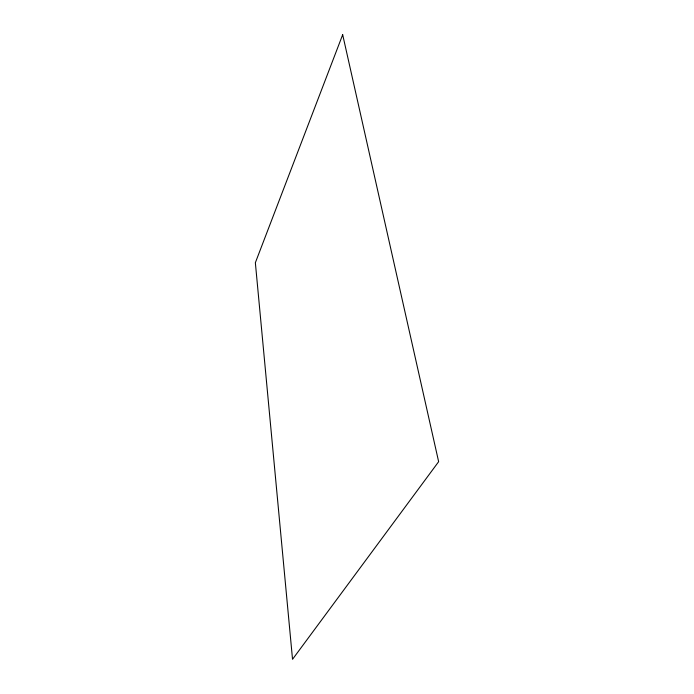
<?xml version="1.0" encoding="UTF-8"?>
<svg xmlns="http://www.w3.org/2000/svg" width="694" height="694" viewBox="0 0 694 694"><rect width="100%" height="100%" fill="white"/><g stroke="black" fill="none" stroke-linecap="round" stroke-linejoin="round"><path stroke-width="1.04" d="M342.68 34.7L255.357 262.722L292.53 659.3L438.643 461.692L342.68 34.7"/></g></svg>
